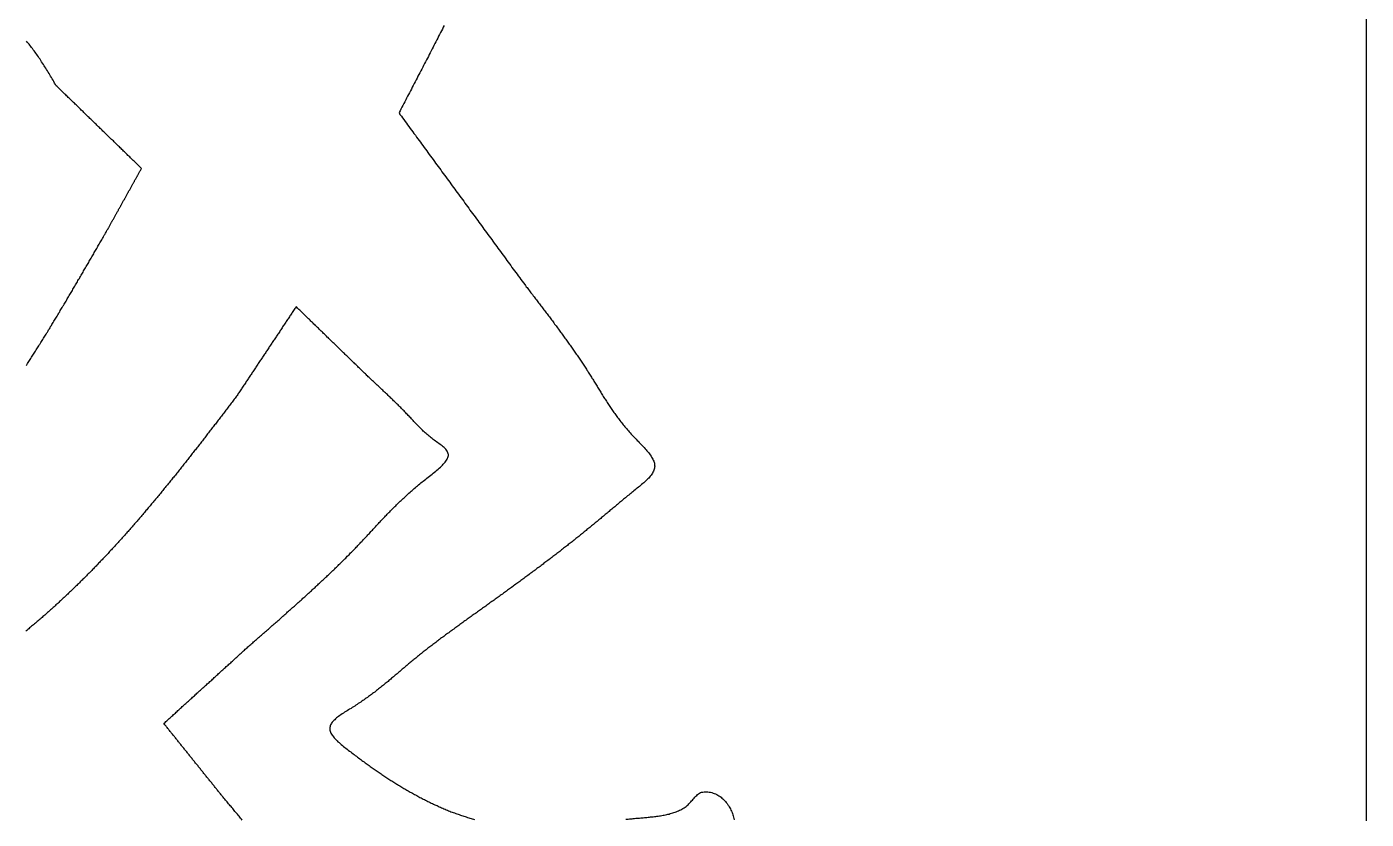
# Model space of a CAD drawing. Extents: x 63 to 788, y 423 to 1014.
# Drawn here: x 511.31 to 522.22, y 811.86 to 818.31 of the extents above; entities that cross this region are included whole.
import ezdxf

# ---------------------------------------------------------------- set-up
doc = ezdxf.new("R2010")
doc.units = 0
doc.header["$MEASUREMENT"] = 0
doc.layers.add('LAYER_1', color=7, linetype='CONTINUOUS')

msp = doc.modelspace()

# ---------------------------------------------------------------- linework, layer by layer
at = {"layer": 'LAYER_1', "color": 1}
msp.add_polyline3d([(522.222, 823.593, 0), (522.222, 822.94, 0), (522.222, 822.288, 0), (522.222, 821.635, 0), (522.222, 820.983, 0), (522.222, 820.33, 0), (522.222, 819.677, 0), (522.222, 819.025, 0), (522.222, 818.372, 0), (522.222, 817.72, 0), (522.222, 817.067, 0), (522.222, 816.414, 0), (522.222, 815.762, 0), (522.222, 815.109, 0), (522.222, 814.457, 0), (522.222, 813.804, 0), (522.222, 813.151, 0), (522.222, 812.499, 0), (522.222, 811.846, 0)], dxfattribs=at)
at = {"layer": 'LAYER_1', "color": 7}
for points in [[(514.712, 818.321, 0), (514.704, 818.306, 0), (514.697, 818.291, 0), (514.689, 818.277, 0), (514.681, 818.262, 0), (514.674, 818.247, 0), (514.666, 818.232, 0), (514.658, 818.217, 0), (514.651, 818.203, 0), (514.643, 818.188, 0), (514.635, 818.173, 0), (514.628, 818.158, 0), (514.62, 818.143, 0), (514.612, 818.129, 0), (514.605, 818.114, 0), (514.597, 818.099, 0), (514.589, 818.084, 0), (514.582, 818.069, 0), (514.574, 818.055, 0), (514.566, 818.04, 0), (514.559, 818.025, 0), (514.551, 818.01, 0), (514.543, 817.995, 0), (514.536, 817.981, 0), (514.528, 817.966, 0), (514.52, 817.951, 0), (514.513, 817.936, 0), (514.505, 817.921, 0), (514.497, 817.907, 0), (514.49, 817.892, 0), (514.482, 817.877, 0), (514.474, 817.862, 0), (514.467, 817.847, 0), (514.459, 817.833, 0), (514.451, 817.818, 0), (514.444, 817.803, 0), (514.436, 817.788, 0), (514.428, 817.773, 0), (514.421, 817.759, 0), (514.413, 817.744, 0), (514.405, 817.729, 0), (514.398, 817.714, 0), (514.39, 817.699, 0), (514.382, 817.685, 0), (514.375, 817.67, 0), (514.367, 817.655, 0), (514.359, 817.64, 0), (514.352, 817.625, 0), (514.344, 817.611, 0), (514.351, 817.596, 0), (514.362, 817.582, 0), (514.372, 817.568, 0), (514.382, 817.554, 0), (514.393, 817.54, 0), (514.403, 817.526, 0), (514.413, 817.511, 0), (514.424, 817.497, 0), (514.434, 817.483, 0), (514.445, 817.469, 0), (514.455, 817.455, 0), (514.465, 817.441, 0), (514.476, 817.427, 0), (514.486, 817.412, 0), (514.496, 817.398, 0), (514.507, 817.384, 0), (514.517, 817.37, 0), (514.527, 817.356, 0), (514.538, 817.342, 0), (514.548, 817.327, 0), (514.559, 817.313, 0), (514.569, 817.299, 0), (514.579, 817.285, 0), (514.59, 817.271, 0), (514.6, 817.257, 0), (514.61, 817.243, 0), (514.621, 817.228, 0), (514.631, 817.214, 0), (514.641, 817.2, 0), (514.652, 817.186, 0), (514.662, 817.172, 0), (514.673, 817.158, 0), (514.683, 817.144, 0), (514.693, 817.129, 0), (514.704, 817.115, 0), (514.714, 817.101, 0), (514.724, 817.087, 0), (514.735, 817.073, 0), (514.745, 817.059, 0), (514.756, 817.045, 0), (514.766, 817.03, 0), (514.776, 817.016, 0), (514.787, 817.002, 0), (514.797, 816.988, 0), (514.807, 816.974, 0), (514.818, 816.96, 0), (514.828, 816.946, 0), (514.838, 816.931, 0), (514.849, 816.917, 0), (514.859, 816.903, 0), (514.87, 816.889, 0), (514.88, 816.875, 0), (514.89, 816.861, 0), (514.901, 816.847, 0), (514.911, 816.832, 0), (514.921, 816.818, 0), (514.932, 816.804, 0), (514.942, 816.79, 0), (514.952, 816.776, 0), (514.963, 816.762, 0), (514.973, 816.747, 0), (514.984, 816.733, 0), (514.994, 816.719, 0), (515.004, 816.705, 0), (515.015, 816.691, 0), (515.025, 816.677, 0), (515.035, 816.663, 0), (515.046, 816.648, 0), (515.056, 816.634, 0), (515.066, 816.62, 0), (515.077, 816.606, 0), (515.087, 816.592, 0), (515.098, 816.578, 0), (515.108, 816.564, 0), (515.118, 816.549, 0), (515.129, 816.535, 0), (515.139, 816.521, 0), (515.149, 816.507, 0), (515.16, 816.493, 0), (515.17, 816.479, 0), (515.181, 816.465, 0), (515.191, 816.45, 0), (515.201, 816.436, 0), (515.212, 816.422, 0), (515.222, 816.408, 0), (515.232, 816.394, 0), (515.243, 816.38, 0), (515.253, 816.366, 0), (515.263, 816.351, 0), (515.274, 816.337, 0), (515.284, 816.323, 0), (515.295, 816.309, 0), (515.305, 816.295, 0), (515.315, 816.281, 0), (515.326, 816.266, 0), (515.336, 816.252, 0), (515.346, 816.238, 0), (515.357, 816.224, 0), (515.367, 816.211, 0), (515.373, 816.203, 0), (515.379, 816.194, 0), (515.386, 816.186, 0), (515.392, 816.178, 0), (515.398, 816.17, 0), (515.405, 816.161, 0), (515.411, 816.153, 0), (515.417, 816.145, 0), (515.424, 816.137, 0), (515.43, 816.129, 0), (515.436, 816.12, 0), (515.443, 816.112, 0), (515.449, 816.104, 0), (515.455, 816.096, 0), (515.462, 816.087, 0), (515.468, 816.079, 0), (515.474, 816.071, 0), (515.48, 816.063, 0), (515.487, 816.055, 0), (515.493, 816.046, 0), (515.499, 816.038, 0), (515.506, 816.03, 0), (515.512, 816.022, 0), (515.518, 816.014, 0), (515.524, 816.005, 0), (515.531, 815.997, 0), (515.537, 815.989, 0), (515.543, 815.981, 0), (515.549, 815.972, 0), (515.555, 815.964, 0), (515.562, 815.956, 0), (515.568, 815.948, 0), (515.574, 815.94, 0), (515.58, 815.931, 0), (515.586, 815.923, 0), (515.593, 815.915, 0), (515.599, 815.907, 0), (515.605, 815.899, 0), (515.611, 815.89, 0), (515.617, 815.882, 0), (515.623, 815.874, 0), (515.629, 815.866, 0), (515.635, 815.858, 0), (515.641, 815.849, 0), (515.647, 815.841, 0), (515.653, 815.833, 0), (515.659, 815.825, 0), (515.665, 815.817, 0), (515.671, 815.808, 0), (515.677, 815.8, 0), (515.683, 815.792, 0), (515.689, 815.784, 0), (515.695, 815.776, 0), (515.701, 815.767, 0), (515.707, 815.759, 0), (515.713, 815.751, 0), (515.719, 815.743, 0), (515.725, 815.735, 0), (515.73, 815.726, 0), (515.736, 815.718, 0), (515.742, 815.71, 0), (515.748, 815.702, 0), (515.753, 815.694, 0), (515.759, 815.685, 0), (515.765, 815.677, 0), (515.771, 815.669, 0), (515.776, 815.661, 0), (515.782, 815.653, 0), (515.787, 815.644, 0), (515.793, 815.636, 0), (515.799, 815.628, 0), (515.804, 815.62, 0), (515.81, 815.612, 0), (515.815, 815.604, 0), (515.821, 815.595, 0), (515.826, 815.587, 0), (515.832, 815.579, 0), (515.837, 815.571, 0), (515.842, 815.563, 0), (515.848, 815.555, 0), (515.853, 815.546, 0), (515.859, 815.538, 0), (515.864, 815.53, 0), (515.869, 815.522, 0), (515.874, 815.514, 0), (515.88, 815.506, 0), (515.885, 815.497, 0), (515.89, 815.489, 0), (515.895, 815.481, 0), (515.9, 815.473, 0), (515.905, 815.465, 0), (515.91, 815.457, 0), (515.915, 815.448, 0), (515.921, 815.44, 0), (515.926, 815.432, 0), (515.931, 815.424, 0), (515.936, 815.416, 0), (515.941, 815.408, 0), (515.946, 815.4, 0), (515.951, 815.391, 0), (515.956, 815.383, 0), (515.961, 815.375, 0), (515.966, 815.367, 0), (515.971, 815.359, 0), (515.976, 815.351, 0), (515.981, 815.342, 0), (515.986, 815.334, 0), (515.991, 815.326, 0), (515.996, 815.318, 0), (516.001, 815.31, 0), (516.006, 815.301, 0), (516.012, 815.293, 0), (516.017, 815.285, 0), (516.022, 815.277, 0), (516.027, 815.269, 0), (516.033, 815.261, 0), (516.038, 815.252, 0), (516.043, 815.244, 0), (516.049, 815.236, 0), (516.054, 815.228, 0), (516.06, 815.219, 0), (516.065, 815.211, 0), (516.071, 815.203, 0), (516.077, 815.195, 0), (516.082, 815.186, 0), (516.088, 815.178, 0), (516.094, 815.17, 0), (516.1, 815.162, 0), (516.106, 815.153, 0), (516.112, 815.145, 0), (516.118, 815.137, 0), (516.124, 815.128, 0), (516.131, 815.12, 0), (516.137, 815.112, 0), (516.143, 815.104, 0), (516.15, 815.095, 0), (516.156, 815.087, 0), (516.163, 815.078, 0), (516.17, 815.07, 0), (516.177, 815.062, 0), (516.183, 815.053, 0), (516.19, 815.045, 0), (516.198, 815.037, 0), (516.205, 815.028, 0), (516.212, 815.02, 0), (516.219, 815.011, 0), (516.227, 815.003, 0), (516.235, 814.994, 0), (516.242, 814.986, 0), (516.25, 814.977, 0), (516.258, 814.969, 0), (516.266, 814.96, 0), (516.274, 814.952, 0), (516.283, 814.943, 0), (516.291, 814.935, 0), (516.299, 814.926, 0), (516.308, 814.918, 0), (516.316, 814.909, 0), (516.324, 814.901, 0), (516.332, 814.892, 0), (516.34, 814.884, 0), (516.348, 814.875, 0), (516.356, 814.866, 0), (516.363, 814.858, 0), (516.37, 814.849, 0), (516.377, 814.841, 0), (516.384, 814.832, 0), (516.39, 814.824, 0), (516.396, 814.815, 0), (516.401, 814.807, 0), (516.406, 814.799, 0), (516.41, 814.79, 0), (516.414, 814.782, 0), (516.418, 814.773, 0), (516.421, 814.765, 0), (516.423, 814.757, 0), (516.424, 814.748, 0), (516.425, 814.74, 0), (516.426, 814.732, 0), (516.425, 814.724, 0), (516.424, 814.716, 0), (516.422, 814.708, 0), (516.419, 814.7, 0), (516.416, 814.691, 0), (516.412, 814.684, 0), (516.407, 814.676, 0), (516.402, 814.668, 0), (516.396, 814.66, 0), (516.39, 814.652, 0), (516.384, 814.644, 0), (516.377, 814.636, 0), (516.369, 814.629, 0), (516.362, 814.621, 0), (516.354, 814.613, 0), (516.345, 814.606, 0), (516.337, 814.598, 0), (516.328, 814.591, 0), (516.319, 814.583, 0), (516.311, 814.576, 0), (516.302, 814.568, 0), (516.293, 814.561, 0), (516.284, 814.554, 0), (516.275, 814.547, 0), (516.266, 814.539, 0), (516.257, 814.532, 0), (516.248, 814.525, 0), (516.24, 814.518, 0), (516.231, 814.511, 0), (516.222, 814.504, 0), (516.214, 814.497, 0), (516.205, 814.49, 0), (516.197, 814.483, 0), (516.189, 814.476, 0), (516.18, 814.469, 0), (516.172, 814.463, 0), (516.164, 814.456, 0), (516.156, 814.449, 0), (516.148, 814.442, 0), (516.14, 814.436, 0), (516.132, 814.429, 0), (516.124, 814.422, 0), (516.116, 814.416, 0), (516.108, 814.409, 0), (516.1, 814.403, 0), (516.092, 814.396, 0), (516.084, 814.39, 0), (516.077, 814.383, 0), (516.069, 814.377, 0), (516.061, 814.371, 0), (516.054, 814.364, 0), (516.046, 814.358, 0), (516.038, 814.351, 0), (516.031, 814.345, 0), (516.023, 814.339, 0), (516.016, 814.333, 0), (516.008, 814.326, 0), (516.001, 814.32, 0), (515.993, 814.314, 0), (515.986, 814.308, 0), (515.978, 814.301, 0), (515.971, 814.295, 0), (515.963, 814.289, 0), (515.956, 814.283, 0), (515.948, 814.277, 0), (515.941, 814.271, 0), (515.934, 814.264, 0), (515.926, 814.258, 0), (515.919, 814.252, 0), (515.911, 814.246, 0), (515.904, 814.24, 0), (515.897, 814.234, 0), (515.889, 814.228, 0), (515.882, 814.222, 0), (515.874, 814.216, 0), (515.867, 814.21, 0), (515.859, 814.204, 0), (515.852, 814.197, 0), (515.844, 814.191, 0), (515.837, 814.185, 0), (515.829, 814.179, 0), (515.822, 814.173, 0), (515.814, 814.167, 0), (515.807, 814.161, 0), (515.799, 814.155, 0), (515.792, 814.149, 0), (515.784, 814.143, 0), (515.776, 814.137, 0), (515.769, 814.131, 0), (515.761, 814.125, 0), (515.753, 814.118, 0), (515.746, 814.112, 0), (515.738, 814.106, 0), (515.73, 814.1, 0), (515.722, 814.094, 0), (515.715, 814.088, 0), (515.707, 814.082, 0), (515.699, 814.076, 0), (515.691, 814.07, 0), (515.684, 814.064, 0), (515.676, 814.058, 0), (515.668, 814.051, 0), (515.66, 814.045, 0), (515.652, 814.039, 0), (515.644, 814.033, 0), (515.636, 814.027, 0), (515.628, 814.021, 0), (515.62, 814.015, 0), (515.612, 814.009, 0), (515.605, 814.003, 0), (515.597, 813.997, 0), (515.589, 813.99, 0), (515.581, 813.984, 0), (515.573, 813.978, 0), (515.565, 813.972, 0), (515.556, 813.966, 0), (515.548, 813.96, 0), (515.54, 813.954, 0), (515.532, 813.948, 0), (515.524, 813.942, 0), (515.516, 813.935, 0), (515.508, 813.929, 0), (515.5, 813.923, 0), (515.492, 813.917, 0), (515.484, 813.911, 0), (515.475, 813.905, 0), (515.467, 813.899, 0), (515.459, 813.893, 0), (515.451, 813.887, 0), (515.443, 813.88, 0), (515.434, 813.874, 0), (515.426, 813.868, 0), (515.418, 813.862, 0), (515.41, 813.856, 0), (515.402, 813.85, 0), (515.393, 813.844, 0), (515.385, 813.838, 0), (515.377, 813.832, 0), (515.368, 813.826, 0), (515.36, 813.819, 0), (515.352, 813.813, 0), (515.344, 813.807, 0), (515.335, 813.801, 0), (515.327, 813.795, 0), (515.319, 813.789, 0), (515.31, 813.783, 0), (515.302, 813.777, 0), (515.294, 813.771, 0), (515.285, 813.765, 0), (515.277, 813.758, 0), (515.269, 813.752, 0), (515.26, 813.746, 0), (515.252, 813.74, 0), (515.243, 813.734, 0), (515.235, 813.728, 0), (515.227, 813.722, 0), (515.218, 813.716, 0), (515.21, 813.71, 0), (515.201, 813.704, 0), (515.193, 813.698, 0), (515.185, 813.691, 0), (515.176, 813.685, 0), (515.168, 813.679, 0), (515.159, 813.673, 0), (515.151, 813.667, 0), (515.142, 813.661, 0), (515.134, 813.655, 0), (515.125, 813.649, 0), (515.117, 813.643, 0), (515.109, 813.637, 0), (515.1, 813.631, 0), (515.092, 813.625, 0), (515.083, 813.619, 0), (515.075, 813.613, 0), (515.066, 813.606, 0), (515.058, 813.6, 0), (515.049, 813.594, 0), (515.041, 813.588, 0), (515.032, 813.582, 0), (515.024, 813.576, 0), (515.015, 813.57, 0), (515.007, 813.564, 0), (514.998, 813.558, 0), (514.99, 813.552, 0), (514.982, 813.546, 0), (514.973, 813.54, 0), (514.965, 813.534, 0), (514.956, 813.528, 0), (514.948, 813.522, 0), (514.939, 813.516, 0), (514.931, 813.51, 0), (514.922, 813.504, 0), (514.914, 813.498, 0), (514.906, 813.492, 0), (514.897, 813.486, 0), (514.889, 813.48, 0), (514.88, 813.474, 0), (514.872, 813.468, 0), (514.864, 813.461, 0), (514.855, 813.455, 0), (514.847, 813.449, 0), (514.839, 813.443, 0), (514.83, 813.437, 0), (514.822, 813.431, 0), (514.814, 813.425, 0), (514.805, 813.419, 0), (514.797, 813.413, 0), (514.789, 813.407, 0), (514.78, 813.401, 0), (514.772, 813.395, 0), (514.764, 813.389, 0), (514.756, 813.383, 0), (514.748, 813.377, 0), (514.739, 813.371, 0), (514.731, 813.365, 0), (514.723, 813.359, 0), (514.715, 813.353, 0), (514.707, 813.347, 0), (514.699, 813.341, 0), (514.69, 813.335, 0), (514.682, 813.329, 0), (514.674, 813.323, 0), (514.666, 813.317, 0), (514.658, 813.311, 0), (514.65, 813.305, 0), (514.642, 813.298, 0), (514.634, 813.292, 0), (514.626, 813.286, 0), (514.618, 813.28, 0), (514.61, 813.274, 0), (514.603, 813.268, 0), (514.595, 813.262, 0), (514.587, 813.256, 0), (514.579, 813.25, 0), (514.571, 813.244, 0), (514.563, 813.238, 0), (514.556, 813.232, 0), (514.548, 813.226, 0), (514.54, 813.22, 0), (514.533, 813.214, 0), (514.525, 813.208, 0), (514.517, 813.202, 0), (514.51, 813.196, 0), (514.502, 813.189, 0), (514.495, 813.183, 0), (514.487, 813.177, 0), (514.479, 813.171, 0), (514.472, 813.165, 0), (514.465, 813.159, 0), (514.457, 813.153, 0), (514.45, 813.147, 0), (514.442, 813.141, 0), (514.435, 813.135, 0), (514.428, 813.129, 0), (514.421, 813.123, 0), (514.413, 813.116, 0), (514.406, 813.11, 0), (514.399, 813.104, 0), (514.392, 813.098, 0), (514.384, 813.092, 0), (514.377, 813.086, 0), (514.37, 813.08, 0), (514.363, 813.074, 0), (514.356, 813.068, 0), (514.349, 813.061, 0), (514.341, 813.055, 0), (514.334, 813.049, 0), (514.327, 813.043, 0), (514.32, 813.037, 0), (514.313, 813.031, 0), (514.305, 813.025, 0), (514.298, 813.018, 0), (514.291, 813.012, 0), (514.283, 813.006, 0), (514.276, 813, 0), (514.269, 812.994, 0), (514.261, 812.988, 0), (514.254, 812.981, 0), (514.246, 812.975, 0), (514.239, 812.969, 0), (514.231, 812.963, 0), (514.224, 812.957, 0), (514.216, 812.95, 0), (514.208, 812.944, 0), (514.201, 812.938, 0), (514.193, 812.932, 0), (514.185, 812.926, 0), (514.177, 812.919, 0), (514.169, 812.913, 0), (514.161, 812.907, 0), (514.153, 812.901, 0), (514.145, 812.894, 0), (514.136, 812.888, 0), (514.128, 812.882, 0), (514.12, 812.875, 0), (514.111, 812.869, 0), (514.103, 812.863, 0), (514.094, 812.857, 0), (514.085, 812.85, 0), (514.076, 812.844, 0), (514.067, 812.838, 0), (514.058, 812.831, 0), (514.049, 812.825, 0), (514.04, 812.819, 0), (514.031, 812.812, 0), (514.021, 812.806, 0), (514.011, 812.8, 0), (514.002, 812.793, 0), (513.992, 812.787, 0), (513.982, 812.78, 0), (513.972, 812.774, 0), (513.962, 812.768, 0), (513.952, 812.761, 0), (513.941, 812.755, 0), (513.931, 812.748, 0), (513.92, 812.742, 0), (513.91, 812.736, 0), (513.9, 812.729, 0), (513.89, 812.723, 0), (513.88, 812.716, 0), (513.87, 812.709, 0), (513.861, 812.703, 0), (513.851, 812.696, 0), (513.843, 812.689, 0), (513.834, 812.683, 0), (513.826, 812.676, 0), (513.819, 812.669, 0), (513.812, 812.662, 0), (513.805, 812.655, 0), (513.799, 812.648, 0), (513.794, 812.641, 0), (513.79, 812.634, 0), (513.786, 812.627, 0), (513.783, 812.62, 0), (513.781, 812.613, 0), (513.779, 812.605, 0), (513.779, 812.598, 0), (513.779, 812.59, 0), (513.78, 812.583, 0), (513.782, 812.575, 0), (513.785, 812.568, 0), (513.789, 812.56, 0), (513.793, 812.552, 0), (513.798, 812.544, 0), (513.803, 812.537, 0), (513.809, 812.529, 0), (513.816, 812.521, 0), (513.823, 812.513, 0), (513.83, 812.505, 0), (513.838, 812.497, 0), (513.846, 812.49, 0), (513.855, 812.482, 0), (513.864, 812.474, 0), (513.873, 812.466, 0), (513.882, 812.459, 0), (513.892, 812.451, 0), (513.901, 812.443, 0), (513.911, 812.436, 0), (513.921, 812.428, 0), (513.93, 812.421, 0), (513.94, 812.413, 0), (513.95, 812.406, 0), (513.959, 812.399, 0), (513.969, 812.392, 0), (513.978, 812.385, 0), (513.987, 812.378, 0), (513.996, 812.371, 0), (514.005, 812.365, 0), (514.014, 812.358, 0), (514.023, 812.351, 0), (514.032, 812.345, 0), (514.041, 812.338, 0), (514.049, 812.332, 0), (514.058, 812.326, 0), (514.067, 812.319, 0), (514.075, 812.313, 0), (514.083, 812.307, 0), (514.092, 812.301, 0), (514.1, 812.295, 0), (514.108, 812.289, 0), (514.116, 812.283, 0), (514.125, 812.278, 0), (514.133, 812.272, 0), (514.141, 812.266, 0), (514.149, 812.261, 0), (514.157, 812.255, 0), (514.165, 812.249, 0), (514.173, 812.244, 0), (514.181, 812.238, 0), (514.189, 812.233, 0), (514.197, 812.228, 0), (514.204, 812.222, 0), (514.212, 812.217, 0), (514.22, 812.212, 0), (514.228, 812.206, 0), (514.236, 812.201, 0), (514.244, 812.196, 0), (514.252, 812.191, 0), (514.26, 812.186, 0), (514.268, 812.18, 0), (514.276, 812.175, 0), (514.284, 812.17, 0), (514.292, 812.165, 0), (514.3, 812.16, 0), (514.308, 812.155, 0), (514.316, 812.15, 0), (514.324, 812.145, 0), (514.332, 812.14, 0), (514.34, 812.135, 0), (514.349, 812.13, 0), (514.357, 812.125, 0), (514.365, 812.12, 0), (514.374, 812.115, 0), (514.382, 812.11, 0), (514.391, 812.105, 0), (514.399, 812.1, 0), (514.408, 812.095, 0), (514.417, 812.09, 0), (514.425, 812.085, 0), (514.434, 812.08, 0), (514.443, 812.075, 0), (514.452, 812.07, 0), (514.46, 812.065, 0), (514.469, 812.06, 0), (514.478, 812.056, 0), (514.487, 812.051, 0), (514.496, 812.046, 0), (514.505, 812.041, 0), (514.514, 812.036, 0), (514.523, 812.032, 0), (514.532, 812.027, 0), (514.541, 812.022, 0), (514.55, 812.018, 0), (514.56, 812.013, 0), (514.569, 812.009, 0), (514.578, 812.004, 0), (514.587, 811.999, 0), (514.596, 811.995, 0), (514.606, 811.99, 0), (514.615, 811.986, 0), (514.624, 811.982, 0), (514.634, 811.977, 0), (514.643, 811.973, 0), (514.653, 811.969, 0), (514.662, 811.964, 0), (514.671, 811.96, 0), (514.681, 811.956, 0), (514.69, 811.952, 0), (514.7, 811.948, 0), (514.709, 811.944, 0), (514.719, 811.94, 0), (514.728, 811.936, 0), (514.738, 811.932, 0), (514.747, 811.928, 0), (514.757, 811.924, 0), (514.766, 811.92, 0), (514.776, 811.917, 0), (514.785, 811.913, 0), (514.795, 811.91, 0), (514.805, 811.906, 0), (514.814, 811.902, 0), (514.824, 811.899, 0), (514.833, 811.896, 0), (514.843, 811.892, 0), (514.853, 811.889, 0), (514.862, 811.886, 0), (514.872, 811.883, 0), (514.882, 811.88, 0), (514.891, 811.877, 0), (514.901, 811.874, 0), (514.911, 811.871, 0), (514.92, 811.868, 0), (514.93, 811.865, 0), (514.94, 811.863, 0), (514.95, 811.86, 0), (514.959, 811.857, 0)], [(511.306, 815.551, 0), (511.312, 815.559, 0), (511.317, 815.568, 0), (511.323, 815.576, 0), (511.328, 815.585, 0), (511.334, 815.593, 0), (511.339, 815.602, 0), (511.345, 815.61, 0), (511.35, 815.619, 0), (511.356, 815.628, 0), (511.361, 815.636, 0), (511.366, 815.645, 0), (511.372, 815.653, 0), (511.377, 815.662, 0), (511.383, 815.67, 0), (511.388, 815.679, 0), (511.393, 815.688, 0), (511.399, 815.696, 0), (511.404, 815.705, 0), (511.41, 815.713, 0), (511.415, 815.722, 0), (511.42, 815.73, 0), (511.426, 815.739, 0), (511.431, 815.748, 0), (511.436, 815.756, 0), (511.442, 815.765, 0), (511.447, 815.774, 0), (511.452, 815.782, 0), (511.458, 815.791, 0), (511.463, 815.799, 0), (511.468, 815.808, 0), (511.474, 815.817, 0), (511.479, 815.825, 0), (511.484, 815.834, 0), (511.489, 815.843, 0), (511.495, 815.851, 0), (511.5, 815.86, 0), (511.505, 815.869, 0), (511.511, 815.877, 0), (511.516, 815.886, 0), (511.521, 815.895, 0), (511.526, 815.903, 0), (511.532, 815.912, 0), (511.537, 815.921, 0), (511.542, 815.929, 0), (511.547, 815.938, 0), (511.553, 815.947, 0), (511.558, 815.955, 0), (511.563, 815.964, 0), (511.568, 815.973, 0), (511.573, 815.981, 0), (511.579, 815.99, 0), (511.584, 815.999, 0), (511.589, 816.007, 0), (511.594, 816.016, 0), (511.599, 816.025, 0), (511.605, 816.034, 0), (511.61, 816.042, 0), (511.615, 816.051, 0), (511.62, 816.06, 0), (511.625, 816.068, 0), (511.631, 816.077, 0), (511.636, 816.086, 0), (511.641, 816.095, 0), (511.646, 816.103, 0), (511.651, 816.112, 0), (511.656, 816.121, 0), (511.662, 816.129, 0), (511.667, 816.138, 0), (511.672, 816.147, 0), (511.677, 816.156, 0), (511.682, 816.164, 0), (511.687, 816.173, 0), (511.692, 816.182, 0), (511.698, 816.191, 0), (511.703, 816.199, 0), (511.708, 816.208, 0), (511.713, 816.217, 0), (511.718, 816.226, 0), (511.723, 816.234, 0), (511.728, 816.243, 0), (511.733, 816.252, 0), (511.739, 816.261, 0), (511.744, 816.269, 0), (511.749, 816.278, 0), (511.754, 816.287, 0), (511.759, 816.296, 0), (511.764, 816.304, 0), (511.769, 816.313, 0), (511.774, 816.322, 0), (511.779, 816.331, 0), (511.784, 816.339, 0), (511.79, 816.348, 0), (511.795, 816.357, 0), (511.8, 816.366, 0), (511.805, 816.374, 0), (511.81, 816.383, 0), (511.815, 816.392, 0), (511.82, 816.401, 0), (511.825, 816.41, 0), (511.83, 816.418, 0), (511.835, 816.427, 0), (511.84, 816.436, 0), (511.845, 816.445, 0), (511.851, 816.453, 0), (511.856, 816.462, 0), (511.861, 816.471, 0), (511.866, 816.48, 0), (511.871, 816.489, 0), (511.876, 816.497, 0), (511.881, 816.506, 0), (511.886, 816.515, 0), (511.891, 816.524, 0), (511.896, 816.533, 0), (511.901, 816.541, 0), (511.906, 816.55, 0), (511.911, 816.559, 0), (511.916, 816.568, 0), (511.921, 816.576, 0), (511.927, 816.585, 0), (511.932, 816.594, 0), (511.937, 816.603, 0), (511.942, 816.612, 0), (511.947, 816.62, 0), (511.952, 816.629, 0), (511.957, 816.638, 0), (511.961, 816.646, 0), (511.964, 816.651, 0), (511.967, 816.656, 0), (511.97, 816.661, 0), (511.973, 816.666, 0), (511.976, 816.672, 0), (511.979, 816.677, 0), (511.981, 816.682, 0), (511.984, 816.687, 0), (511.987, 816.692, 0), (511.99, 816.698, 0), (511.993, 816.703, 0), (511.996, 816.708, 0), (511.999, 816.713, 0), (512.002, 816.718, 0), (512.005, 816.723, 0), (512.007, 816.729, 0), (512.01, 816.734, 0), (512.013, 816.739, 0), (512.016, 816.744, 0), (512.019, 816.749, 0), (512.022, 816.755, 0), (512.025, 816.76, 0), (512.028, 816.765, 0), (512.031, 816.77, 0), (512.033, 816.775, 0), (512.036, 816.781, 0), (512.039, 816.786, 0), (512.042, 816.791, 0), (512.045, 816.796, 0), (512.048, 816.801, 0), (512.051, 816.807, 0), (512.054, 816.812, 0), (512.057, 816.817, 0), (512.059, 816.822, 0), (512.062, 816.827, 0), (512.065, 816.833, 0), (512.068, 816.838, 0), (512.071, 816.843, 0), (512.074, 816.848, 0), (512.077, 816.853, 0), (512.08, 816.859, 0), (512.083, 816.864, 0), (512.085, 816.869, 0), (512.088, 816.874, 0), (512.091, 816.879, 0), (512.094, 816.885, 0), (512.097, 816.89, 0), (512.1, 816.895, 0), (512.103, 816.9, 0), (512.106, 816.905, 0), (512.109, 816.911, 0), (512.111, 816.916, 0), (512.114, 816.921, 0), (512.117, 816.926, 0), (512.12, 816.931, 0), (512.123, 816.937, 0), (512.126, 816.942, 0), (512.129, 816.947, 0), (512.132, 816.952, 0), (512.135, 816.957, 0), (512.137, 816.962, 0), (512.14, 816.968, 0), (512.143, 816.973, 0), (512.146, 816.978, 0), (512.149, 816.983, 0), (512.152, 816.988, 0), (512.155, 816.994, 0), (512.158, 816.999, 0), (512.161, 817.004, 0), (512.163, 817.009, 0), (512.166, 817.014, 0), (512.169, 817.02, 0), (512.172, 817.025, 0), (512.175, 817.03, 0), (512.178, 817.035, 0), (512.181, 817.04, 0), (512.184, 817.046, 0), (512.187, 817.051, 0), (512.189, 817.056, 0), (512.192, 817.061, 0), (512.195, 817.066, 0), (512.198, 817.072, 0), (512.201, 817.077, 0), (512.204, 817.082, 0), (512.207, 817.087, 0), (512.21, 817.092, 0), (512.213, 817.098, 0), (512.216, 817.103, 0), (512.218, 817.108, 0), (512.221, 817.113, 0), (512.224, 817.118, 0), (512.227, 817.124, 0), (512.23, 817.129, 0), (512.233, 817.134, 0), (512.236, 817.139, 0), (512.239, 817.144, 0), (512.242, 817.15, 0), (512.244, 817.155, 0), (512.241, 817.161, 0), (512.234, 817.168, 0), (512.227, 817.175, 0), (512.22, 817.181, 0), (512.213, 817.188, 0), (512.206, 817.195, 0), (512.199, 817.202, 0), (512.192, 817.209, 0), (512.185, 817.216, 0), (512.177, 817.222, 0), (512.17, 817.229, 0), (512.163, 817.236, 0), (512.156, 817.243, 0), (512.149, 817.25, 0), (512.142, 817.257, 0), (512.135, 817.263, 0), (512.128, 817.27, 0), (512.121, 817.277, 0), (512.114, 817.284, 0), (512.107, 817.291, 0), (512.1, 817.298, 0), (512.093, 817.304, 0), (512.086, 817.311, 0), (512.079, 817.318, 0), (512.072, 817.325, 0), (512.065, 817.332, 0), (512.058, 817.339, 0), (512.051, 817.345, 0), (512.044, 817.352, 0), (512.037, 817.359, 0), (512.03, 817.366, 0), (512.023, 817.373, 0), (512.016, 817.38, 0), (512.009, 817.386, 0), (512.001, 817.393, 0), (511.994, 817.4, 0), (511.987, 817.407, 0), (511.98, 817.414, 0), (511.973, 817.42, 0), (511.966, 817.427, 0), (511.959, 817.434, 0), (511.952, 817.441, 0), (511.945, 817.448, 0), (511.938, 817.455, 0), (511.931, 817.461, 0), (511.924, 817.468, 0), (511.917, 817.475, 0), (511.91, 817.482, 0), (511.903, 817.489, 0), (511.896, 817.496, 0), (511.889, 817.502, 0), (511.882, 817.509, 0), (511.875, 817.516, 0), (511.868, 817.523, 0), (511.861, 817.53, 0), (511.854, 817.537, 0), (511.847, 817.543, 0), (511.84, 817.55, 0), (511.832, 817.557, 0), (511.825, 817.564, 0), (511.818, 817.571, 0), (511.811, 817.578, 0), (511.804, 817.584, 0), (511.797, 817.591, 0), (511.79, 817.598, 0), (511.783, 817.605, 0), (511.776, 817.612, 0), (511.769, 817.619, 0), (511.762, 817.625, 0), (511.755, 817.632, 0), (511.748, 817.639, 0), (511.741, 817.646, 0), (511.734, 817.653, 0), (511.727, 817.66, 0), (511.72, 817.666, 0), (511.713, 817.673, 0), (511.706, 817.68, 0), (511.699, 817.687, 0), (511.692, 817.694, 0), (511.685, 817.7, 0), (511.678, 817.707, 0), (511.671, 817.714, 0), (511.664, 817.721, 0), (511.656, 817.728, 0), (511.649, 817.735, 0), (511.642, 817.741, 0), (511.635, 817.748, 0), (511.628, 817.755, 0), (511.621, 817.762, 0), (511.614, 817.769, 0), (511.607, 817.776, 0), (511.6, 817.782, 0), (511.593, 817.789, 0), (511.586, 817.796, 0), (511.579, 817.803, 0), (511.572, 817.81, 0), (511.565, 817.817, 0), (511.558, 817.823, 0), (511.551, 817.83, 0), (511.544, 817.841, 0), (511.538, 817.852, 0), (511.531, 817.863, 0), (511.525, 817.874, 0), (511.518, 817.885, 0), (511.512, 817.896, 0), (511.505, 817.907, 0), (511.499, 817.918, 0), (511.492, 817.929, 0), (511.485, 817.94, 0), (511.479, 817.951, 0), (511.472, 817.961, 0), (511.466, 817.972, 0), (511.459, 817.983, 0), (511.452, 817.993, 0), (511.446, 818.004, 0), (511.439, 818.014, 0), (511.432, 818.025, 0), (511.426, 818.035, 0), (511.419, 818.045, 0), (511.412, 818.055, 0), (511.405, 818.065, 0), (511.399, 818.075, 0), (511.392, 818.085, 0), (511.385, 818.095, 0), (511.378, 818.104, 0), (511.371, 818.114, 0), (511.364, 818.123, 0), (511.357, 818.132, 0), (511.35, 818.141, 0), (511.343, 818.15, 0), (511.336, 818.159, 0), (511.329, 818.168, 0), (511.322, 818.176, 0), (511.315, 818.185, 0), (511.308, 818.193, 0)], [(512.903, 812.046, 0), (512.899, 812.052, 0), (512.894, 812.058, 0), (512.889, 812.064, 0), (512.884, 812.07, 0), (512.879, 812.076, 0), (512.874, 812.082, 0), (512.87, 812.088, 0), (512.865, 812.094, 0), (512.86, 812.1, 0), (512.855, 812.106, 0), (512.85, 812.112, 0), (512.846, 812.118, 0), (512.841, 812.124, 0), (512.836, 812.13, 0), (512.831, 812.136, 0), (512.826, 812.142, 0), (512.821, 812.148, 0), (512.817, 812.154, 0), (512.812, 812.16, 0), (512.807, 812.166, 0), (512.802, 812.172, 0), (512.797, 812.178, 0), (512.792, 812.184, 0), (512.788, 812.19, 0), (512.783, 812.196, 0), (512.778, 812.202, 0), (512.773, 812.208, 0), (512.768, 812.214, 0), (512.764, 812.22, 0), (512.759, 812.226, 0), (512.754, 812.232, 0), (512.749, 812.238, 0), (512.744, 812.244, 0), (512.739, 812.25, 0), (512.735, 812.256, 0), (512.73, 812.262, 0), (512.725, 812.268, 0), (512.72, 812.274, 0), (512.715, 812.28, 0), (512.71, 812.286, 0), (512.706, 812.292, 0), (512.701, 812.298, 0), (512.696, 812.304, 0), (512.691, 812.31, 0), (512.686, 812.316, 0), (512.681, 812.322, 0), (512.677, 812.328, 0), (512.672, 812.334, 0), (512.667, 812.34, 0), (512.662, 812.346, 0), (512.657, 812.352, 0), (512.653, 812.358, 0), (512.648, 812.364, 0), (512.643, 812.37, 0), (512.638, 812.376, 0), (512.633, 812.382, 0), (512.628, 812.388, 0), (512.624, 812.394, 0), (512.619, 812.4, 0), (512.614, 812.406, 0), (512.609, 812.412, 0), (512.604, 812.418, 0), (512.599, 812.424, 0), (512.595, 812.43, 0), (512.59, 812.436, 0), (512.585, 812.442, 0), (512.58, 812.448, 0), (512.575, 812.454, 0), (512.57, 812.46, 0), (512.566, 812.466, 0), (512.561, 812.472, 0), (512.556, 812.478, 0), (512.551, 812.484, 0), (512.546, 812.49, 0), (512.542, 812.496, 0), (512.537, 812.502, 0), (512.532, 812.508, 0), (512.527, 812.514, 0), (512.522, 812.52, 0), (512.517, 812.526, 0), (512.513, 812.532, 0), (512.508, 812.538, 0), (512.503, 812.544, 0), (512.498, 812.55, 0), (512.493, 812.556, 0), (512.488, 812.562, 0), (512.484, 812.568, 0), (512.479, 812.574, 0), (512.474, 812.58, 0), (512.469, 812.586, 0), (512.464, 812.592, 0), (512.459, 812.598, 0), (512.455, 812.604, 0), (512.45, 812.61, 0), (512.445, 812.616, 0), (512.44, 812.622, 0), (512.435, 812.628, 0), (512.431, 812.634, 0), (512.43, 812.64, 0), (512.437, 812.647, 0), (512.444, 812.653, 0), (512.451, 812.659, 0), (512.458, 812.666, 0), (512.465, 812.672, 0), (512.472, 812.679, 0), (512.479, 812.685, 0), (512.486, 812.691, 0), (512.493, 812.698, 0), (512.5, 812.704, 0), (512.507, 812.711, 0), (512.514, 812.717, 0), (512.521, 812.723, 0), (512.528, 812.73, 0), (512.535, 812.736, 0), (512.542, 812.743, 0), (512.549, 812.749, 0), (512.556, 812.755, 0), (512.563, 812.762, 0), (512.57, 812.768, 0), (512.577, 812.775, 0), (512.584, 812.781, 0), (512.591, 812.787, 0), (512.598, 812.794, 0), (512.606, 812.8, 0), (512.613, 812.807, 0), (512.62, 812.813, 0), (512.627, 812.819, 0), (512.634, 812.826, 0), (512.641, 812.832, 0), (512.648, 812.839, 0), (512.655, 812.845, 0), (512.662, 812.851, 0), (512.669, 812.858, 0), (512.676, 812.864, 0), (512.683, 812.871, 0), (512.69, 812.877, 0), (512.697, 812.884, 0), (512.704, 812.89, 0), (512.711, 812.896, 0), (512.718, 812.903, 0), (512.725, 812.909, 0), (512.732, 812.916, 0), (512.739, 812.922, 0), (512.746, 812.928, 0), (512.753, 812.935, 0), (512.76, 812.941, 0), (512.767, 812.948, 0), (512.774, 812.954, 0), (512.781, 812.96, 0), (512.789, 812.967, 0), (512.796, 812.973, 0), (512.803, 812.98, 0), (512.81, 812.986, 0), (512.817, 812.992, 0), (512.824, 812.999, 0), (512.831, 813.005, 0), (512.838, 813.012, 0), (512.845, 813.018, 0), (512.852, 813.024, 0), (512.859, 813.031, 0), (512.866, 813.037, 0), (512.873, 813.044, 0), (512.88, 813.05, 0), (512.887, 813.056, 0), (512.894, 813.063, 0), (512.901, 813.069, 0), (512.908, 813.076, 0), (512.915, 813.082, 0), (512.922, 813.088, 0), (512.929, 813.095, 0), (512.936, 813.101, 0), (512.943, 813.108, 0), (512.95, 813.114, 0), (512.957, 813.12, 0), (512.964, 813.127, 0), (512.972, 813.133, 0), (512.979, 813.14, 0), (512.986, 813.146, 0), (512.993, 813.152, 0), (513, 813.159, 0), (513.007, 813.165, 0), (513.014, 813.172, 0), (513.021, 813.178, 0), (513.028, 813.184, 0), (513.035, 813.191, 0), (513.042, 813.197, 0), (513.049, 813.204, 0), (513.056, 813.21, 0), (513.063, 813.217, 0), (513.07, 813.223, 0), (513.077, 813.229, 0), (513.084, 813.236, 0), (513.091, 813.242, 0), (513.098, 813.249, 0), (513.105, 813.255, 0), (513.112, 813.261, 0), (513.119, 813.268, 0), (513.127, 813.275, 0), (513.135, 813.281, 0), (513.143, 813.288, 0), (513.151, 813.295, 0), (513.159, 813.302, 0), (513.167, 813.309, 0), (513.175, 813.316, 0), (513.183, 813.323, 0), (513.191, 813.33, 0), (513.199, 813.337, 0), (513.207, 813.344, 0), (513.215, 813.351, 0), (513.223, 813.358, 0), (513.231, 813.365, 0), (513.239, 813.372, 0), (513.247, 813.379, 0), (513.255, 813.386, 0), (513.263, 813.393, 0), (513.271, 813.4, 0), (513.279, 813.407, 0), (513.287, 813.414, 0), (513.295, 813.421, 0), (513.302, 813.428, 0), (513.31, 813.435, 0), (513.318, 813.442, 0), (513.326, 813.449, 0), (513.334, 813.456, 0), (513.342, 813.463, 0), (513.35, 813.469, 0), (513.358, 813.476, 0), (513.366, 813.483, 0), (513.374, 813.49, 0), (513.382, 813.497, 0), (513.389, 813.504, 0), (513.397, 813.511, 0), (513.405, 813.518, 0), (513.413, 813.525, 0), (513.421, 813.532, 0), (513.429, 813.539, 0), (513.436, 813.546, 0), (513.444, 813.553, 0), (513.452, 813.56, 0), (513.46, 813.567, 0), (513.468, 813.574, 0), (513.475, 813.581, 0), (513.483, 813.587, 0), (513.491, 813.594, 0), (513.499, 813.601, 0), (513.506, 813.608, 0), (513.514, 813.615, 0), (513.522, 813.622, 0), (513.53, 813.629, 0), (513.537, 813.636, 0), (513.545, 813.643, 0), (513.553, 813.65, 0), (513.56, 813.657, 0), (513.568, 813.664, 0), (513.576, 813.67, 0), (513.583, 813.677, 0), (513.591, 813.684, 0), (513.598, 813.691, 0), (513.606, 813.698, 0), (513.614, 813.705, 0), (513.621, 813.712, 0), (513.629, 813.719, 0), (513.636, 813.726, 0), (513.644, 813.733, 0), (513.651, 813.739, 0), (513.659, 813.746, 0), (513.666, 813.753, 0), (513.673, 813.76, 0), (513.681, 813.767, 0), (513.688, 813.774, 0), (513.696, 813.781, 0), (513.703, 813.788, 0), (513.71, 813.794, 0), (513.718, 813.801, 0), (513.725, 813.808, 0), (513.732, 813.815, 0), (513.74, 813.822, 0), (513.747, 813.829, 0), (513.754, 813.835, 0), (513.761, 813.842, 0), (513.769, 813.849, 0), (513.776, 813.856, 0), (513.783, 813.863, 0), (513.79, 813.87, 0), (513.797, 813.876, 0), (513.804, 813.883, 0), (513.812, 813.89, 0), (513.819, 813.897, 0), (513.826, 813.904, 0), (513.833, 813.911, 0), (513.84, 813.917, 0), (513.847, 813.924, 0), (513.854, 813.931, 0), (513.861, 813.938, 0), (513.868, 813.945, 0), (513.875, 813.951, 0), (513.881, 813.958, 0), (513.888, 813.965, 0), (513.895, 813.972, 0), (513.902, 813.978, 0), (513.909, 813.985, 0), (513.916, 813.992, 0), (513.922, 813.999, 0), (513.929, 814.005, 0), (513.936, 814.012, 0), (513.942, 814.019, 0), (513.949, 814.026, 0), (513.956, 814.032, 0), (513.962, 814.039, 0), (513.969, 814.046, 0), (513.975, 814.053, 0), (513.982, 814.059, 0), (513.988, 814.066, 0), (513.995, 814.073, 0), (514.001, 814.079, 0), (514.008, 814.086, 0), (514.014, 814.093, 0), (514.021, 814.1, 0), (514.027, 814.106, 0), (514.033, 814.113, 0), (514.04, 814.12, 0), (514.046, 814.126, 0), (514.052, 814.133, 0), (514.058, 814.14, 0), (514.065, 814.146, 0), (514.071, 814.153, 0), (514.077, 814.16, 0), (514.083, 814.166, 0), (514.089, 814.173, 0), (514.095, 814.18, 0), (514.102, 814.186, 0), (514.108, 814.193, 0), (514.114, 814.2, 0), (514.12, 814.206, 0), (514.126, 814.213, 0), (514.132, 814.22, 0), (514.139, 814.226, 0), (514.145, 814.233, 0), (514.151, 814.24, 0), (514.157, 814.247, 0), (514.163, 814.253, 0), (514.17, 814.26, 0), (514.176, 814.267, 0), (514.182, 814.274, 0), (514.189, 814.28, 0), (514.195, 814.287, 0), (514.201, 814.294, 0), (514.208, 814.301, 0), (514.214, 814.307, 0), (514.221, 814.314, 0), (514.227, 814.321, 0), (514.234, 814.328, 0), (514.24, 814.335, 0), (514.247, 814.342, 0), (514.254, 814.349, 0), (514.26, 814.356, 0), (514.267, 814.362, 0), (514.274, 814.369, 0), (514.281, 814.376, 0), (514.288, 814.383, 0), (514.295, 814.39, 0), (514.302, 814.397, 0), (514.309, 814.404, 0), (514.316, 814.411, 0), (514.323, 814.419, 0), (514.331, 814.426, 0), (514.338, 814.433, 0), (514.345, 814.44, 0), (514.353, 814.447, 0), (514.361, 814.454, 0), (514.368, 814.462, 0), (514.376, 814.469, 0), (514.384, 814.476, 0), (514.392, 814.483, 0), (514.4, 814.491, 0), (514.408, 814.498, 0), (514.416, 814.505, 0), (514.424, 814.513, 0), (514.433, 814.52, 0), (514.441, 814.528, 0), (514.45, 814.535, 0), (514.458, 814.543, 0), (514.467, 814.55, 0), (514.476, 814.558, 0), (514.485, 814.566, 0), (514.494, 814.573, 0), (514.503, 814.581, 0), (514.512, 814.589, 0), (514.522, 814.597, 0), (514.531, 814.604, 0), (514.541, 814.612, 0), (514.551, 814.62, 0), (514.561, 814.628, 0), (514.571, 814.636, 0), (514.581, 814.644, 0), (514.591, 814.652, 0), (514.601, 814.66, 0), (514.612, 814.668, 0), (514.622, 814.676, 0), (514.632, 814.684, 0), (514.642, 814.693, 0), (514.652, 814.701, 0), (514.662, 814.709, 0), (514.671, 814.717, 0), (514.68, 814.725, 0), (514.689, 814.733, 0), (514.697, 814.741, 0), (514.704, 814.749, 0), (514.712, 814.757, 0), (514.718, 814.765, 0), (514.724, 814.773, 0), (514.73, 814.781, 0), (514.734, 814.789, 0), (514.738, 814.797, 0), (514.741, 814.804, 0), (514.743, 814.812, 0), (514.745, 814.82, 0), (514.745, 814.827, 0), (514.744, 814.834, 0), (514.742, 814.842, 0), (514.739, 814.849, 0), (514.736, 814.856, 0), (514.731, 814.863, 0), (514.725, 814.87, 0), (514.718, 814.877, 0), (514.711, 814.884, 0), (514.703, 814.89, 0), (514.695, 814.897, 0), (514.686, 814.904, 0), (514.677, 814.91, 0), (514.668, 814.917, 0), (514.658, 814.924, 0), (514.649, 814.93, 0), (514.64, 814.937, 0), (514.63, 814.944, 0), (514.622, 814.95, 0), (514.613, 814.957, 0), (514.604, 814.964, 0), (514.596, 814.971, 0), (514.588, 814.978, 0), (514.58, 814.985, 0), (514.572, 814.991, 0), (514.564, 814.998, 0), (514.556, 815.005, 0), (514.549, 815.012, 0), (514.541, 815.019, 0), (514.534, 815.026, 0), (514.527, 815.033, 0), (514.52, 815.04, 0), (514.513, 815.047, 0), (514.506, 815.054, 0), (514.499, 815.061, 0), (514.492, 815.068, 0), (514.485, 815.075, 0), (514.478, 815.082, 0), (514.472, 815.089, 0), (514.465, 815.097, 0), (514.458, 815.104, 0), (514.452, 815.111, 0), (514.445, 815.118, 0), (514.438, 815.125, 0), (514.432, 815.132, 0), (514.425, 815.139, 0), (514.418, 815.146, 0), (514.412, 815.153, 0), (514.405, 815.16, 0), (514.398, 815.167, 0), (514.391, 815.175, 0), (514.384, 815.182, 0), (514.377, 815.189, 0), (514.37, 815.196, 0), (514.364, 815.203, 0), (514.357, 815.21, 0), (514.349, 815.217, 0), (514.342, 815.224, 0), (514.335, 815.231, 0), (514.328, 815.238, 0), (514.321, 815.245, 0), (514.314, 815.252, 0), (514.307, 815.259, 0), (514.299, 815.266, 0), (514.292, 815.273, 0), (514.285, 815.28, 0), (514.277, 815.287, 0), (514.27, 815.294, 0), (514.263, 815.301, 0), (514.255, 815.308, 0), (514.248, 815.315, 0), (514.241, 815.322, 0), (514.233, 815.329, 0), (514.226, 815.336, 0), (514.218, 815.344, 0), (514.211, 815.351, 0), (514.203, 815.358, 0), (514.196, 815.365, 0), (514.188, 815.372, 0), (514.181, 815.379, 0), (514.173, 815.386, 0), (514.166, 815.393, 0), (514.158, 815.4, 0), (514.151, 815.407, 0), (514.143, 815.414, 0), (514.136, 815.421, 0), (514.128, 815.428, 0), (514.12, 815.435, 0), (514.113, 815.442, 0), (514.105, 815.449, 0), (514.099, 815.455, 0), (514.093, 815.461, 0), (514.087, 815.467, 0), (514.081, 815.472, 0), (514.075, 815.478, 0), (514.069, 815.484, 0), (514.062, 815.49, 0), (514.056, 815.496, 0), (514.05, 815.502, 0), (514.044, 815.508, 0), (514.038, 815.514, 0), (514.032, 815.52, 0), (514.026, 815.525, 0), (514.02, 815.531, 0), (514.014, 815.537, 0), (514.008, 815.543, 0), (514.002, 815.549, 0), (513.996, 815.555, 0), (513.99, 815.561, 0), (513.984, 815.567, 0), (513.977, 815.573, 0), (513.971, 815.578, 0), (513.965, 815.584, 0), (513.959, 815.59, 0), (513.953, 815.596, 0), (513.947, 815.602, 0), (513.941, 815.608, 0), (513.935, 815.614, 0), (513.929, 815.62, 0), (513.923, 815.626, 0), (513.917, 815.631, 0), (513.911, 815.637, 0), (513.905, 815.643, 0), (513.899, 815.649, 0), (513.892, 815.655, 0), (513.886, 815.661, 0), (513.88, 815.667, 0), (513.874, 815.673, 0), (513.868, 815.678, 0), (513.862, 815.684, 0), (513.856, 815.69, 0), (513.85, 815.696, 0), (513.844, 815.702, 0), (513.838, 815.708, 0), (513.832, 815.714, 0), (513.826, 815.72, 0), (513.82, 815.726, 0), (513.814, 815.731, 0), (513.807, 815.737, 0), (513.801, 815.743, 0), (513.795, 815.749, 0), (513.789, 815.755, 0), (513.783, 815.761, 0), (513.777, 815.767, 0), (513.771, 815.773, 0), (513.765, 815.779, 0), (513.759, 815.784, 0), (513.753, 815.79, 0), (513.747, 815.796, 0), (513.741, 815.802, 0), (513.735, 815.808, 0), (513.729, 815.814, 0), (513.722, 815.82, 0), (513.716, 815.826, 0), (513.71, 815.832, 0), (513.704, 815.837, 0), (513.698, 815.843, 0), (513.692, 815.849, 0), (513.686, 815.855, 0), (513.68, 815.861, 0), (513.674, 815.867, 0), (513.668, 815.873, 0), (513.662, 815.879, 0), (513.656, 815.885, 0), (513.65, 815.89, 0), (513.644, 815.896, 0), (513.638, 815.902, 0), (513.631, 815.908, 0), (513.625, 815.914, 0), (513.619, 815.92, 0), (513.613, 815.926, 0), (513.607, 815.932, 0), (513.601, 815.938, 0), (513.595, 815.943, 0), (513.589, 815.949, 0), (513.583, 815.955, 0), (513.577, 815.961, 0), (513.571, 815.967, 0), (513.565, 815.973, 0), (513.559, 815.979, 0), (513.553, 815.985, 0), (513.546, 815.991, 0), (513.54, 815.996, 0), (513.534, 816.002, 0), (513.528, 816.008, 0), (513.522, 816.014, 0), (513.516, 816.02, 0), (513.51, 816.026, 0), (513.504, 816.03, 0), (513.499, 816.022, 0), (513.494, 816.015, 0), (513.489, 816.008, 0), (513.484, 816, 0), (513.479, 815.993, 0), (513.474, 815.985, 0), (513.469, 815.978, 0), (513.465, 815.97, 0), (513.46, 815.963, 0), (513.455, 815.956, 0), (513.45, 815.948, 0), (513.445, 815.941, 0), (513.44, 815.933, 0), (513.435, 815.926, 0), (513.43, 815.918, 0), (513.425, 815.911, 0), (513.42, 815.904, 0), (513.415, 815.896, 0), (513.41, 815.889, 0), (513.405, 815.881, 0), (513.4, 815.874, 0), (513.395, 815.866, 0), (513.39, 815.859, 0), (513.385, 815.852, 0), (513.38, 815.844, 0), (513.375, 815.837, 0), (513.371, 815.829, 0), (513.366, 815.822, 0), (513.361, 815.814, 0), (513.356, 815.807, 0), (513.351, 815.8, 0), (513.346, 815.792, 0), (513.341, 815.785, 0), (513.336, 815.777, 0), (513.331, 815.77, 0), (513.326, 815.762, 0), (513.321, 815.755, 0), (513.316, 815.748, 0), (513.311, 815.74, 0), (513.306, 815.733, 0), (513.301, 815.725, 0), (513.296, 815.718, 0), (513.291, 815.71, 0), (513.286, 815.703, 0), (513.282, 815.696, 0), (513.277, 815.688, 0), (513.272, 815.681, 0), (513.267, 815.673, 0), (513.262, 815.666, 0), (513.257, 815.658, 0), (513.252, 815.651, 0), (513.247, 815.644, 0), (513.242, 815.636, 0), (513.237, 815.629, 0), (513.232, 815.621, 0), (513.227, 815.614, 0), (513.222, 815.606, 0), (513.217, 815.599, 0), (513.212, 815.592, 0), (513.207, 815.584, 0), (513.202, 815.577, 0), (513.197, 815.569, 0), (513.192, 815.562, 0), (513.188, 815.554, 0), (513.183, 815.547, 0), (513.178, 815.54, 0), (513.173, 815.532, 0), (513.168, 815.525, 0), (513.163, 815.517, 0), (513.158, 815.51, 0), (513.153, 815.502, 0), (513.148, 815.495, 0), (513.143, 815.488, 0), (513.138, 815.48, 0), (513.133, 815.473, 0), (513.128, 815.465, 0), (513.123, 815.458, 0), (513.118, 815.45, 0), (513.113, 815.443, 0), (513.108, 815.435, 0), (513.103, 815.428, 0), (513.098, 815.421, 0), (513.094, 815.413, 0), (513.089, 815.406, 0), (513.084, 815.398, 0), (513.079, 815.391, 0), (513.074, 815.383, 0), (513.069, 815.376, 0), (513.064, 815.369, 0), (513.059, 815.361, 0), (513.054, 815.354, 0), (513.049, 815.346, 0), (513.044, 815.339, 0), (513.039, 815.331, 0), (513.034, 815.324, 0), (513.029, 815.317, 0), (513.024, 815.309, 0), (513.019, 815.302, 0), (513.014, 815.294, 0), (513.008, 815.286, 0), (513.001, 815.278, 0), (512.995, 815.27, 0), (512.989, 815.262, 0), (512.983, 815.254, 0), (512.977, 815.246, 0), (512.971, 815.237, 0), (512.964, 815.229, 0), (512.958, 815.221, 0), (512.952, 815.213, 0), (512.946, 815.205, 0), (512.94, 815.197, 0), (512.933, 815.189, 0), (512.927, 815.181, 0), (512.921, 815.173, 0), (512.915, 815.165, 0), (512.909, 815.157, 0), (512.902, 815.149, 0), (512.896, 815.141, 0), (512.89, 815.133, 0), (512.884, 815.124, 0), (512.878, 815.116, 0), (512.871, 815.108, 0), (512.865, 815.1, 0), (512.859, 815.092, 0), (512.853, 815.084, 0), (512.847, 815.076, 0), (512.84, 815.068, 0), (512.834, 815.06, 0), (512.828, 815.052, 0), (512.822, 815.044, 0), (512.816, 815.036, 0), (512.809, 815.028, 0), (512.803, 815.02, 0), (512.797, 815.012, 0), (512.791, 815.004, 0), (512.784, 814.996, 0), (512.778, 814.988, 0), (512.772, 814.98, 0), (512.766, 814.972, 0), (512.76, 814.963, 0), (512.753, 814.955, 0), (512.747, 814.947, 0), (512.741, 814.939, 0), (512.735, 814.931, 0), (512.728, 814.923, 0), (512.722, 814.915, 0), (512.716, 814.907, 0), (512.71, 814.899, 0), (512.703, 814.891, 0), (512.697, 814.883, 0), (512.691, 814.875, 0), (512.685, 814.867, 0), (512.678, 814.859, 0), (512.672, 814.851, 0), (512.666, 814.843, 0), (512.659, 814.835, 0), (512.653, 814.827, 0), (512.647, 814.819, 0), (512.641, 814.811, 0), (512.634, 814.803, 0), (512.628, 814.795, 0), (512.622, 814.787, 0), (512.615, 814.779, 0), (512.609, 814.771, 0), (512.603, 814.763, 0), (512.597, 814.756, 0), (512.59, 814.748, 0), (512.584, 814.74, 0), (512.578, 814.732, 0), (512.571, 814.724, 0), (512.565, 814.716, 0), (512.559, 814.708, 0), (512.552, 814.7, 0), (512.546, 814.692, 0), (512.54, 814.684, 0), (512.533, 814.676, 0), (512.527, 814.668, 0), (512.521, 814.66, 0), (512.514, 814.652, 0), (512.508, 814.644, 0), (512.501, 814.637, 0), (512.495, 814.629, 0), (512.489, 814.621, 0), (512.482, 814.613, 0), (512.476, 814.605, 0), (512.47, 814.597, 0), (512.463, 814.589, 0), (512.457, 814.581, 0), (512.45, 814.573, 0), (512.444, 814.566, 0), (512.437, 814.558, 0), (512.431, 814.55, 0), (512.425, 814.542, 0), (512.418, 814.534, 0), (512.412, 814.526, 0), (512.405, 814.519, 0), (512.399, 814.511, 0), (512.392, 814.503, 0), (512.386, 814.495, 0), (512.379, 814.487, 0), (512.373, 814.479, 0), (512.367, 814.472, 0), (512.36, 814.464, 0), (512.354, 814.456, 0), (512.347, 814.448, 0), (512.341, 814.44, 0), (512.334, 814.433, 0), (512.328, 814.425, 0), (512.321, 814.417, 0), (512.315, 814.409, 0), (512.308, 814.402, 0), (512.301, 814.394, 0), (512.295, 814.386, 0), (512.288, 814.378, 0), (512.282, 814.371, 0), (512.275, 814.363, 0), (512.269, 814.355, 0), (512.262, 814.348, 0), (512.256, 814.34, 0), (512.249, 814.332, 0), (512.242, 814.324, 0), (512.236, 814.317, 0), (512.229, 814.309, 0), (512.223, 814.301, 0), (512.216, 814.294, 0), (512.209, 814.286, 0), (512.203, 814.278, 0), (512.196, 814.271, 0), (512.189, 814.263, 0), (512.183, 814.256, 0), (512.176, 814.248, 0), (512.169, 814.24, 0), (512.163, 814.233, 0), (512.156, 814.225, 0), (512.149, 814.217, 0), (512.143, 814.21, 0), (512.136, 814.202, 0), (512.129, 814.195, 0), (512.123, 814.187, 0), (512.116, 814.18, 0), (512.109, 814.172, 0), (512.102, 814.164, 0), (512.096, 814.157, 0), (512.089, 814.149, 0), (512.082, 814.142, 0), (512.075, 814.134, 0), (512.068, 814.127, 0), (512.062, 814.119, 0), (512.055, 814.112, 0), (512.048, 814.104, 0), (512.041, 814.097, 0), (512.034, 814.089, 0), (512.028, 814.082, 0), (512.021, 814.074, 0), (512.014, 814.067, 0), (512.007, 814.06, 0), (512, 814.052, 0), (511.993, 814.045, 0), (511.986, 814.037, 0), (511.98, 814.03, 0), (511.973, 814.023, 0), (511.966, 814.015, 0), (511.959, 814.008, 0), (511.952, 814, 0), (511.945, 813.993, 0), (511.938, 813.986, 0), (511.931, 813.978, 0), (511.924, 813.971, 0), (511.917, 813.964, 0), (511.91, 813.956, 0), (511.903, 813.949, 0), (511.896, 813.942, 0), (511.889, 813.934, 0), (511.882, 813.927, 0), (511.875, 813.92, 0), (511.868, 813.913, 0), (511.861, 813.905, 0), (511.854, 813.898, 0), (511.847, 813.891, 0), (511.84, 813.884, 0), (511.833, 813.876, 0), (511.826, 813.869, 0), (511.818, 813.862, 0), (511.811, 813.855, 0), (511.804, 813.848, 0), (511.797, 813.84, 0), (511.79, 813.833, 0), (511.783, 813.826, 0), (511.776, 813.819, 0), (511.768, 813.812, 0), (511.761, 813.805, 0), (511.754, 813.798, 0), (511.747, 813.791, 0), (511.74, 813.783, 0), (511.732, 813.776, 0), (511.725, 813.769, 0), (511.718, 813.762, 0), (511.711, 813.755, 0), (511.703, 813.748, 0), (511.696, 813.741, 0), (511.689, 813.734, 0), (511.681, 813.727, 0), (511.674, 813.72, 0), (511.667, 813.713, 0), (511.659, 813.706, 0), (511.652, 813.699, 0), (511.645, 813.692, 0), (511.637, 813.685, 0), (511.63, 813.678, 0), (511.623, 813.671, 0), (511.615, 813.664, 0), (511.608, 813.657, 0), (511.6, 813.651, 0), (511.593, 813.644, 0), (511.586, 813.637, 0), (511.578, 813.63, 0), (511.571, 813.623, 0), (511.563, 813.616, 0), (511.556, 813.609, 0), (511.548, 813.603, 0), (511.541, 813.596, 0), (511.533, 813.589, 0), (511.526, 813.582, 0), (511.518, 813.575, 0), (511.511, 813.569, 0), (511.503, 813.562, 0), (511.495, 813.555, 0), (511.488, 813.548, 0), (511.48, 813.542, 0), (511.473, 813.535, 0), (511.465, 813.528, 0), (511.457, 813.521, 0), (511.45, 813.515, 0), (511.442, 813.508, 0), (511.435, 813.501, 0), (511.427, 813.495, 0), (511.419, 813.488, 0), (511.412, 813.481, 0), (511.404, 813.475, 0), (511.396, 813.468, 0), (511.389, 813.462, 0), (511.381, 813.455, 0), (511.373, 813.448, 0), (511.365, 813.442, 0), (511.358, 813.435, 0), (511.35, 813.429, 0), (511.342, 813.422, 0), (511.334, 813.416, 0), (511.327, 813.409, 0), (511.319, 813.403, 0), (511.311, 813.396, 0), (511.303, 813.39, 0)], [(513.066, 811.852, 0), (513.059, 811.86, 0), (513.053, 811.868, 0), (513.046, 811.876, 0), (513.04, 811.883, 0), (513.033, 811.891, 0), (513.027, 811.899, 0), (513.02, 811.907, 0), (513.014, 811.914, 0), (513.007, 811.922, 0), (513.001, 811.93, 0), (512.994, 811.938, 0), (512.988, 811.945, 0), (512.981, 811.953, 0), (512.975, 811.961, 0), (512.968, 811.968, 0), (512.962, 811.976, 0), (512.955, 811.984, 0), (512.949, 811.992, 0), (512.942, 811.999, 0), (512.936, 812.007, 0), (512.929, 812.015, 0), (512.923, 812.023, 0), (512.916, 812.03, 0), (512.91, 812.038, 0), (512.903, 812.046, 0)], [(516.19, 811.858, 0), (516.2, 811.859, 0), (516.21, 811.86, 0), (516.22, 811.861, 0), (516.231, 811.862, 0), (516.241, 811.863, 0), (516.251, 811.864, 0), (516.261, 811.865, 0), (516.271, 811.866, 0), (516.281, 811.867, 0), (516.291, 811.867, 0), (516.301, 811.868, 0), (516.312, 811.869, 0), (516.322, 811.87, 0), (516.332, 811.871, 0), (516.342, 811.872, 0), (516.352, 811.873, 0), (516.363, 811.874, 0), (516.373, 811.875, 0), (516.383, 811.876, 0), (516.393, 811.877, 0), (516.403, 811.878, 0), (516.414, 811.879, 0), (516.424, 811.88, 0), (516.434, 811.881, 0), (516.444, 811.883, 0), (516.454, 811.884, 0), (516.464, 811.886, 0), (516.474, 811.887, 0), (516.484, 811.889, 0), (516.494, 811.891, 0), (516.504, 811.892, 0), (516.514, 811.894, 0), (516.524, 811.897, 0), (516.534, 811.899, 0), (516.544, 811.901, 0), (516.553, 811.904, 0), (516.563, 811.907, 0), (516.573, 811.91, 0), (516.582, 811.913, 0), (516.592, 811.916, 0), (516.601, 811.92, 0), (516.611, 811.923, 0), (516.62, 811.927, 0), (516.629, 811.932, 0), (516.638, 811.936, 0), (516.647, 811.941, 0), (516.656, 811.946, 0), (516.665, 811.951, 0), (516.673, 811.957, 0), (516.682, 811.963, 0), (516.69, 811.969, 0), (516.698, 811.976, 0), (516.705, 811.983, 0), (516.712, 811.991, 0), (516.719, 811.999, 0), (516.726, 812.007, 0), (516.733, 812.015, 0), (516.74, 812.023, 0), (516.747, 812.031, 0), (516.753, 812.039, 0), (516.76, 812.046, 0), (516.768, 812.053, 0), (516.775, 812.06, 0), (516.783, 812.066, 0), (516.791, 812.071, 0), (516.799, 812.075, 0), (516.808, 812.078, 0), (516.818, 812.08, 0), (516.828, 812.082, 0), (516.838, 812.082, 0), (516.848, 812.082, 0), (516.859, 812.082, 0), (516.869, 812.08, 0), (516.88, 812.078, 0), (516.89, 812.075, 0), (516.901, 812.072, 0), (516.911, 812.068, 0), (516.921, 812.064, 0), (516.931, 812.059, 0), (516.94, 812.054, 0), (516.949, 812.049, 0), (516.958, 812.043, 0), (516.966, 812.037, 0), (516.974, 812.03, 0), (516.982, 812.024, 0), (516.989, 812.017, 0), (516.996, 812.009, 0), (517.003, 812.002, 0), (517.009, 811.994, 0), (517.016, 811.986, 0), (517.022, 811.977, 0), (517.027, 811.969, 0), (517.033, 811.96, 0), (517.038, 811.951, 0), (517.043, 811.942, 0), (517.047, 811.933, 0), (517.052, 811.924, 0), (517.056, 811.914, 0), (517.059, 811.904, 0), (517.063, 811.895, 0), (517.066, 811.885, 0), (517.068, 811.875, 0), (517.07, 811.865, 0), (517.072, 811.854, 0)]]:
    msp.add_polyline3d(points, dxfattribs=at)

doc.saveas('drawing.dxf')
